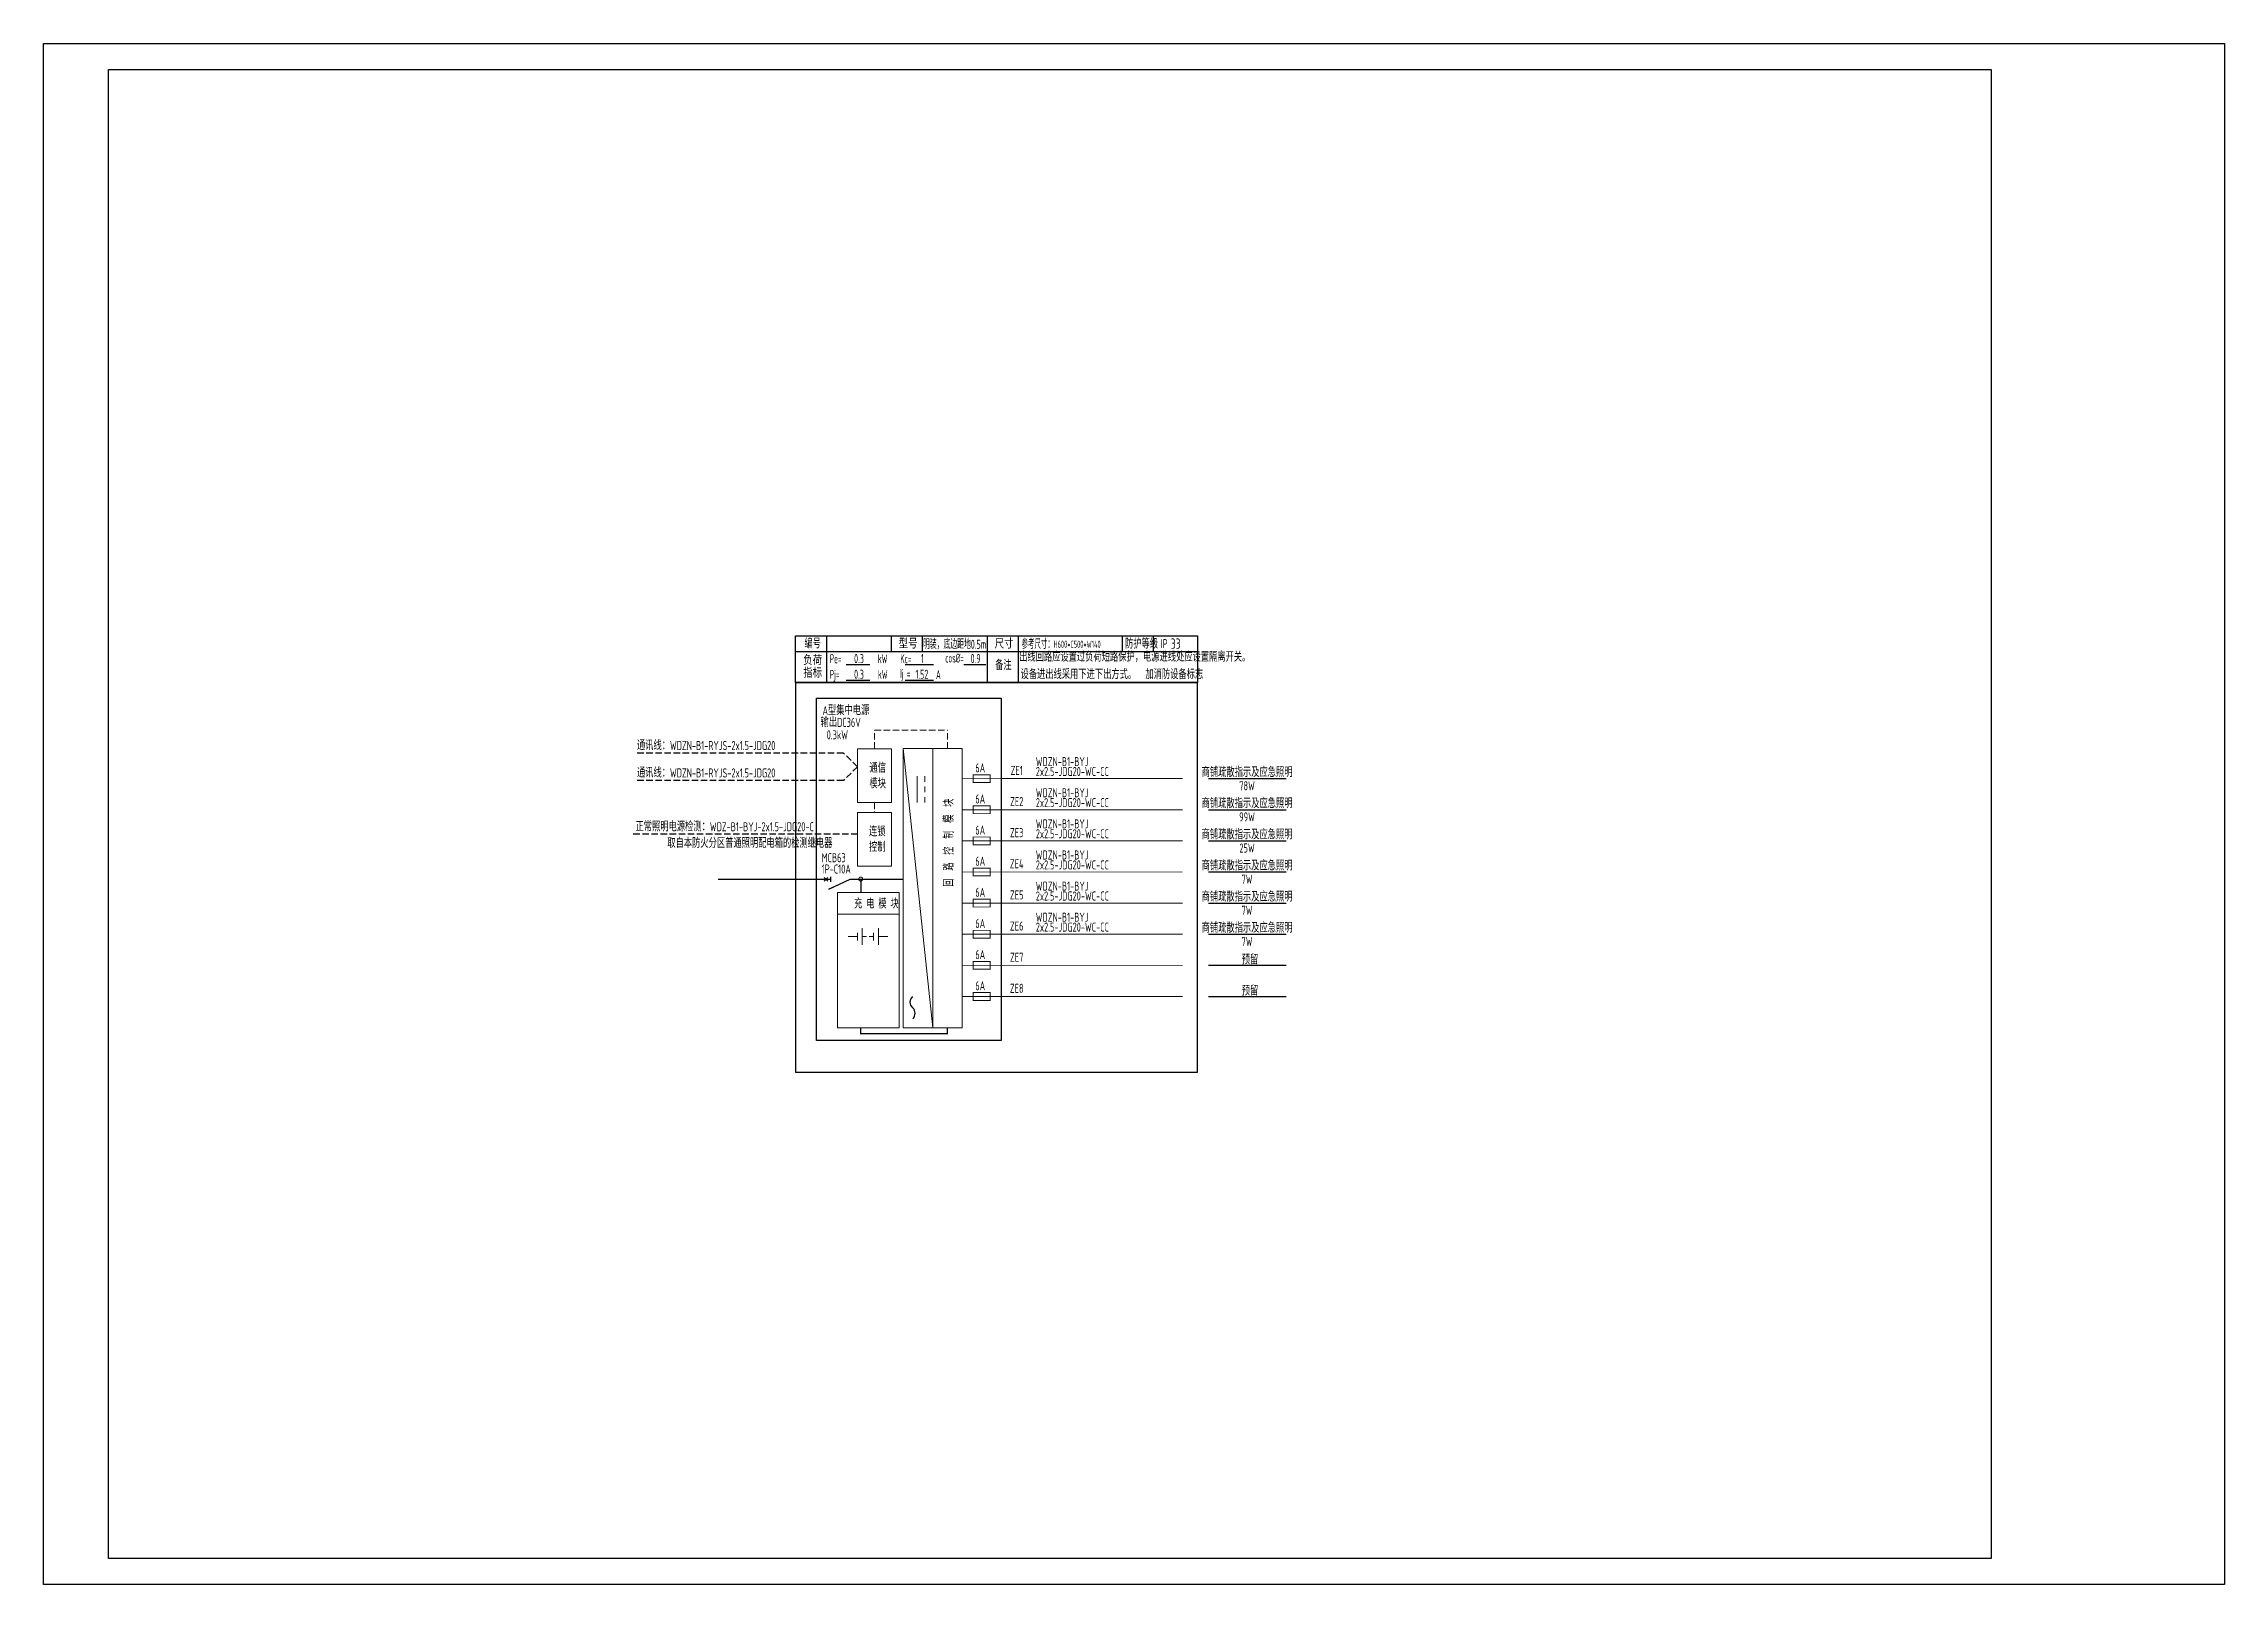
# Model space of a CAD drawing. Header units: millimetres. Extents: x 57297 to 141397, y 0 to 59400.
import ezdxf
from ezdxf.enums import TextEntityAlignment as Align

# ---------------------------------------------------------------- set-up
doc = ezdxf.new("R2010")
doc.units = ezdxf.units.MM
doc.header["$LTSCALE"] = 1000
doc.linetypes.add('ACAD_ISO02W100', pattern=[15, 12, -3])
doc.linetypes.add('DASH', pattern=[0.35, 0.25, -0.1])
doc.layers.add('D-定位', color=40, linetype='Continuous', plot=False)
for name, color, linetype in [('LITE_照明布线_E', 6, 'Continuous'), ('SIG_TEXT', 7, 'Continuous'), ('SYS_元件_E', 3, 'Continuous'), ('SYS_系统标注_E', 7, 'Continuous'), ('SYS_说明_E', 7, 'Continuous'), ('TEL_TEXT', 7, 'Continuous'), ('楼梯间、公区、地面疏散回路$0$SIG_TEXT', 7, 'Continuous')]:
    doc.layers.add(name, color=color, linetype=linetype)
doc.styles.add('_TEL_DIM', font='TSSDENG', dxfattribs={"width": 0.6, "height": 3.5, "bigfont": 'TSSDCHN'})
doc.styles.add('hztxt', font='tssdeng.shx', dxfattribs={"bigfont": 'tssdchn.shx'})
doc.styles.add('ICDA-STYLE1', font='TSSDENG.shx', dxfattribs={"width": 0.7, "bigfont": 'TSSDCHN.shx'})
doc.styles.get("Standard").update_dxf_attribs({"font": 'tssdeng.shx', "bigfont": 'tssdchn.shx'})

# ---------------------------------------------------------------- blocks, each defined once
blk = doc.blocks.new('sdrgtfhsdrfghe')
at = {"layer": 'D-定位'}
for points in [[(0, 0), (84100, 0), (84100, -59400), (0, -59400)], [(75100, -58400), (2500, -58400), (2500, -1000), (75100, -1000)]]:
    blk.add_lwpolyline(points, close=True, dxfattribs=at)
blk = doc.blocks.new('配电箱表头22')
at = {"color": 3}
for p, q in [((-15500, 0), (-15500, 1800)), ((-15500, 1800), (0, 1800)), ((-14300, 0), (-14300, 1800)), ((-11800, 1200), (-11800, 1800)), ((-10600, 1200), (-10600, 1800)), ((-8100, 0), (-8100, 1800)), ((-6900, 0), (-6900, 1800)), ((-2899, 1200), (-2899, 1800)), ((-1699, 1200), (-1699, 1800)), ((0, 1800), (0, 0)), ((-15500, 1200), (0, 1200)), ((-15500, 0), (0, 0)), ((-13546, 698), (-12634, 698)), ((-13546, 98), (-12634, 98)), ((-11279, 698), (-10184, 698)), ((-11279, 98), (-10186, 98)), ((-9013, 698), (-8170, 698))]:
    blk.add_line(p, q, dxfattribs=at)
at = {"color": 3, "style": '_TEL_DIM'}
for s, width, p in [('编号', 0.7, (-15159, 1328)), ('型号', 0.8, (-11523, 1318)), ('尺寸', 0.8, (-7823, 1318)), ('防护等级', 0.7, (-2796, 1318)), ('负荷', 0.8, (-15208, 678)), ('Pe=', 0.5, (-14182, 748)), ('kW', 0.5, (-12328, 748)), ('Kc=', 0.5, (-11461, 747)), ('cos%%C=', 0.5, (-9727, 773)), ('备注', 0.7, (-7805, 491)), ('IP', 0.7, (-1422, 1328)), ('指标', 0.8, (-15208, 192)), ('Pj=', 0.5, (-14182, 144)), ('kW', 0.5, (-12324, 144)), ('Ij =', 0.5, (-11472, 177)), ('A', 0.5, (-10085, 135))]:
    blk.add_text(s, height=350, dxfattribs=dict(at, width=width)).set_placement(p)
blk = doc.blocks.new('$element$00000823')
for p, q in [((0, 0), (0, -0.25)), ((-0.25, -0.2), (0, -0.75)), ((0.067, -0.25), (-0.067, -0.25)), ((-0.047, -0.177), (0.047, -0.083)), ((0.047, -0.177), (-0.047, -0.083)), ((0, -0.75), (0, -1))]:
    blk.add_line(p, q)
at = {"const_width": 0.0233}
for points in [[(0, 0), (0, -0.25)], [(0, -1), (0, -0.75), (-0.25, -0.2)], [(-0.067, -0.25), (0.067, -0.25)], [(-0.047, -0.083), (0.047, -0.177)], [(-0.047, -0.177), (0.047, -0.083)]]:
    blk.add_lwpolyline(points, dxfattribs=at)
at = {"color": 7, "style": '_TEL_DIM', "flags": 1}
blk.add_attdef('S', text='', height=0.00000667, dxfattribs=at).set_placement((0, 0), align=Align.MIDDLE_CENTER)
blk = doc.blocks.new('ZYF_Tool_应急照明配电箱图块')
at = {"color": 4, "linetype": 'DASH', "lineweight": 0}
for p, q in [((3044, -3627, -4), (5857, -3627)), ((3044, -4346, -4), (3044, -3627, -4)), ((5857, -4345), (5857, -3627)), ((3044, -6423, -4), (3044, -6801, -4))]:
    blk.add_line(p, q, dxfattribs=at)
at = {"lineweight": 0}
blk.add_line((4147, -4345), (5287, -15107), dxfattribs=at)
at = {"color": 7, "lineweight": 0}
for p, q in [((4688, -5405, -4378), (4688, -6417, -4378)), ((4987, -5405, -4378), (4987, -5619, -4378)), ((4987, -5803, -4378), (4987, -6017, -4378)), ((4987, -6210, -4378), (4987, -6417, -4378)), ((1617, -10731), (3988, -10731)), ((2024, -11586), (2381, -11586)), ((2381, -11586), (2024, -11586)), ((2381, -11746), (2381, -11441)), ((2571, -11902), (2571, -11269)), ((2736, -11586), (2571, -11586)), ((3009, -11586), (2843, -11586)), ((3009, -11746), (3009, -11441)), ((3198, -11902), (3198, -11269)), ((3198, -11586), (3556, -11586)), ((3556, -11586), (3198, -11586))]:
    blk.add_line(p, q, dxfattribs=at)
at = {"linetype": 'DASH'}
blk.add_line((2391, -7646, -9444), (-6290, -7646), dxfattribs=at)
blk.add_lwpolyline([(15500, -1800), (0, -1800), (0, -16811), (15500, -16811)], close=True)
at = {"color": 4, "linetype": 'DASH', "elevation": -9444}
for points in [[(2391, -5041), (1843, -4513), (-6143, -4513)], [(2391, -5041), (1843, -5570), (-6143, -5570)]]:
    blk.add_lwpolyline(points, dxfattribs=at)
at = {"color": 7, "lineweight": 0, "elevation": -4}
for points in [[(3696, -4346), (3696, -6423), (2391, -6423), (2391, -4346)], [(3696, -6801), (3696, -8878), (2391, -8878), (2391, -6801)]]:
    blk.add_lwpolyline(points, close=True, dxfattribs=at)
at = {"color": 7, "lineweight": 0}
for points in [[(5287, -4345), (5287, -15107), (4147, -15107), (4147, -4345), (5287, -4345)], [(6427, -4345), (6427, -15107), (5287, -15107), (5287, -4345), (6427, -4345)]]:
    blk.add_lwpolyline(points, dxfattribs=at)
at = {"lineweight": 0}
for points in [[(3988, -10731), (1617, -10731), (1617, -9889), (3988, -9889)], [(1617, -10731), (3988, -10731), (3988, -15107), (1617, -15107)]]:
    blk.add_lwpolyline(points, close=True, dxfattribs=at)
at = {"color": 7, "linetype": 'ACAD_ISO02W100', "lineweight": 0}
blk.add_circle((2511, -9375), 75.8, dxfattribs=at)
at = {"layer": 'LITE_照明布线_E', "linetype": 'Continuous'}
blk.add_line((2511, -9381), (2511, -9889), dxfattribs=at)
at = {"layer": 'LITE_照明布线_E', "linetype": 'Continuous', "const_width": 50, "elevation": -9444}
for points in [[(976, -9381), (-2993, -9381)], [(4147, -9381), (2150, -9381)]]:
    blk.add_lwpolyline(points, dxfattribs=at)
at = {"layer": 'LITE_照明布线_E', "linetype": 'Continuous', "const_width": 50}
blk.add_lwpolyline([(2511, -15107), (2511, -15329), (5857, -15329), (5857, -15107)], dxfattribs=at)
at = {"layer": 'SYS_系统标注_E', "color": 0}
for p, q in [((804, -2394), (7927, -2394)), ((804, -15598), (804, -2394)), ((7927, -2394), (7927, -15598)), ((7927, -15598), (804, -15598))]:
    blk.add_line(p, q, dxfattribs=at)
at = {"layer": 'SYS_系统标注_E'}
blk.add_lwpolyline([(4516, -14762, 0.426613), (4516, -14333, -0.426613), (4516, -13904, 0.426613)], format="xyb", dxfattribs=at)
at = {"color": 0}
blk.add_blockref('配电箱表头22', (15500, -1800), dxfattribs=at)
at = {"layer": 'SYS_元件_E', "xscale": 1500, "yscale": 1500, "zscale": 1500, "rotation": 90}
blk.add_blockref('$element$00000823', (976, -9381, -9444), dxfattribs=at)
at = {"layer": 'SIG_TEXT', "color": 0}
for s, height, style, width, p in [('0.3', 350, 'ICDA-STYLE1', 0.579352, (2255, -1046)), ('1', 350, 'ICDA-STYLE1', 0.579352, (4835, -1046)), ('明装，底边距地0.5m', 350, 'ICDA-STYLE1', 0.579352, (4912, -497)), ('0.9', 350, 'ICDA-STYLE1', 0.579352, (6748, -1046)), ('参考尺寸：', 350, '_TEL_DIM', 0.55, (8712, -497)), ('H600*C500*W140', 280, '_TEL_DIM', 0.55, (9949, -459)), ('0.3', 350, 'ICDA-STYLE1', 0.579352, (2255, -1652)), ('1.52', 350, 'ICDA-STYLE1', 0.579352, (4622, -1652))]:
    blk.add_text(s, height=height, dxfattribs=dict(at, style=style, width=width)).set_placement(p)
at = {"layer": 'SYS_系统标注_E', "style": 'ICDA-STYLE1', "width": 0.7}
for s, height, p in [('出线回路应设置过负荷短路保护，电源进线处应设置隔离开关。 ', 350, (8620, -988)), ('33', 400, (14470, -497)), ('设备进出线采用下进下出方式。', 350, (8674, -1661)), ('通讯线：WDZN-B1-RYJS-2x1.5-JDG20', 350, (-6119, -4398, -5887)), ('通讯线：WDZN-B1-RYJS-2x1.5-JDG20', 350, (-6119, -5455, -5887)), ('正常照明电源检测：WDZ-B1-BYJ-2x1.5-JDG20-C', 350, (-6173, -7530)), ('取自本防火分区普通照明配电箱的检测继电器', 350, (-4947, -8166))]:
    blk.add_text(s, height=height, rotation=0.00001, dxfattribs=at).set_placement(p)
blk.add_text('加消防设备标志', height=350, rotation=0.00001, dxfattribs=at).set_placement((14604, -1662), align=Align.CENTER)
at = {"layer": 'SYS_系统标注_E', "color": 0, "style": 'ICDA-STYLE1', "width": 0.7}
for s, p in [('通信', (2848, -5268)), ('模块', (2848, -5874)), ('连锁', (2832, -7723)), ('控制', (2832, -8319)), ('充 电 模 块 ', (2256, -10504, -4202))]:
    blk.add_text(s, height=350, dxfattribs=at).set_placement(p)
blk.add_text('回  路  控  制  模  块', height=350, rotation=90, dxfattribs=at).set_placement((6091, -9670))
blk.add_text('1P-C10A', height=350, dxfattribs=at).set_placement((1567, -9160, -9444), align=Align.CENTER)
at = {"layer": '楼梯间、公区、地面疏散回路$0$SIG_TEXT', "color": 0, "style": 'hztxt', "width": 0.7}
for s, p in [('输出DC36V', (962, -3507, -9444)), ('A型集中电源', (1038, -3049, -9444)), ('0.3kW', (1199, -3986, -9444))]:
    blk.add_text(s, height=350, dxfattribs=at).set_placement(p)
blk.add_text('MCB63', height=350, dxfattribs=at).set_placement((1469, -8724, -9444), align=Align.CENTER)
blk = doc.blocks.new('$element$00000582')
at = {"const_width": 0.0233}
for points in [[(0, 0), (0, -1)], [(-0.1, -0.283), (0.1, -0.283), (0.1, -0.717), (-0.1, -0.717), (-0.1, -0.283)]]:
    blk.add_lwpolyline(points, dxfattribs=at)
at = {"flags": 9}
blk.add_attdef('S', (0, 0), '', height=0.00000667, dxfattribs=at)
blk = doc.blocks.new('ZYF_Tool_应急照明配电回路图块')
at = {"layer": 'SYS_系统标注_E', "color": 0, "const_width": 35}
blk.add_lwpolyline([(1500, 0), (8495, 0)], dxfattribs=at)
at = {"layer": 'SYS_说明_E', "color": 0}
blk.add_line((9495, 3), (12495, 3), dxfattribs=at)
at = {"layer": 'SYS_元件_E', "xscale": 1500, "yscale": 1500, "zscale": 1500, "rotation": 90.00000000000001}
blk.add_blockref('$element$00000582', (0, 0), dxfattribs=at)
at = {"layer": 'SYS_系统标注_E', "style": 'ICDA-STYLE1', "width": 0.7}
blk.add_text('6A', height=350, rotation=0.00001, dxfattribs=at).set_placement((503, 240, 0))
at = {"layer": 'SYS_系统标注_E', "color": 0, "style": 'ICDA-STYLE1', "width": 0.7}
for s, p in [('WDZN-B1-BYJ', (2836, 481)), ('2x2.5-JDG20-WC-CC', (2836, 100))]:
    blk.add_text(s, height=350, dxfattribs=at).set_placement(p)
blk = doc.blocks.new('*U7')
at = {"layer": 'SYS_系统标注_E', "color": 0, "const_width": 35}
blk.add_lwpolyline([(1500, 0), (8495, 0)], dxfattribs=at)
at = {"layer": 'SYS_说明_E', "color": 0}
blk.add_line((9495, 3), (12495, 3), dxfattribs=at)
at = {"layer": 'SYS_元件_E', "xscale": 1500, "yscale": 1500, "zscale": 1500, "rotation": 90.00000000000001}
blk.add_blockref('$element$00000582', (0, 0), dxfattribs=at)
at = {"layer": 'SYS_系统标注_E', "style": 'ICDA-STYLE1', "width": 0.7}
blk.add_text('6A', height=350, rotation=0.00001, dxfattribs=at).set_placement((503, 240, 0))
at = {"layer": 'TEL_TEXT', "style": '_TEL_DIM', "width": 0.7}
blk.add_text('预留', height=350, dxfattribs=at).set_placement((10777, 39))

msp = doc.modelspace()

# ---------------------------------------------------------------- block references
at = {"layer": 'D-定位'}
msp.add_blockref('sdrgtfhsdrfghe', (57297, 59400), dxfattribs=at)
at = {"layer": 'SYS_系统标注_E'}
for name, p in [('ZYF_Tool_应急照明配电箱图块', (86297, 36564)), ('ZYF_Tool_应急照明配电回路图块', (92724, 31064)), ('ZYF_Tool_应急照明配电回路图块', (92724, 29864)), ('ZYF_Tool_应急照明配电回路图块', (92724, 28664)), ('ZYF_Tool_应急照明配电回路图块', (92724, 27464)), ('ZYF_Tool_应急照明配电回路图块', (92724, 26264)), ('ZYF_Tool_应急照明配电回路图块', (92724, 25064)), ('*U7', (92724, 23864)), ('*U7', (92724, 22664))]:
    msp.add_blockref(name, p, dxfattribs=at)

# ---------------------------------------------------------------- texts
at = {"layer": 'TEL_TEXT', "style": '_TEL_DIM', "width": 0.7}
for s, p in [('ZE1', (94824, 31204)), ('商铺疏散指示及应急照明', (103707, 31129)), ('ZE2', (94824, 30004)), ('商铺疏散指示及应急照明', (103707, 29929)), ('78W', (103707, 30614)), ('99W', (103707, 29414)), ('ZE3', (94824, 28804)), ('商铺疏散指示及应急照明', (103707, 28729)), ('ZE4', (94824, 27604)), ('商铺疏散指示及应急照明', (103707, 27529)), ('25W', (103707, 28214)), ('7W', (103707, 27014)), ('ZE5', (94824, 26404)), ('商铺疏散指示及应急照明', (103707, 26329)), ('7W', (103707, 25814)), ('ZE6', (94824, 25204)), ('商铺疏散指示及应急照明', (103707, 25129)), ('7W', (103707, 24614)), ('ZE7', (94824, 24004)), ('ZE8', (94824, 22804))]:
    msp.add_text(s, height=350, dxfattribs=at).set_placement(p, align=Align.CENTER)

doc.saveas('drawing.dxf')
